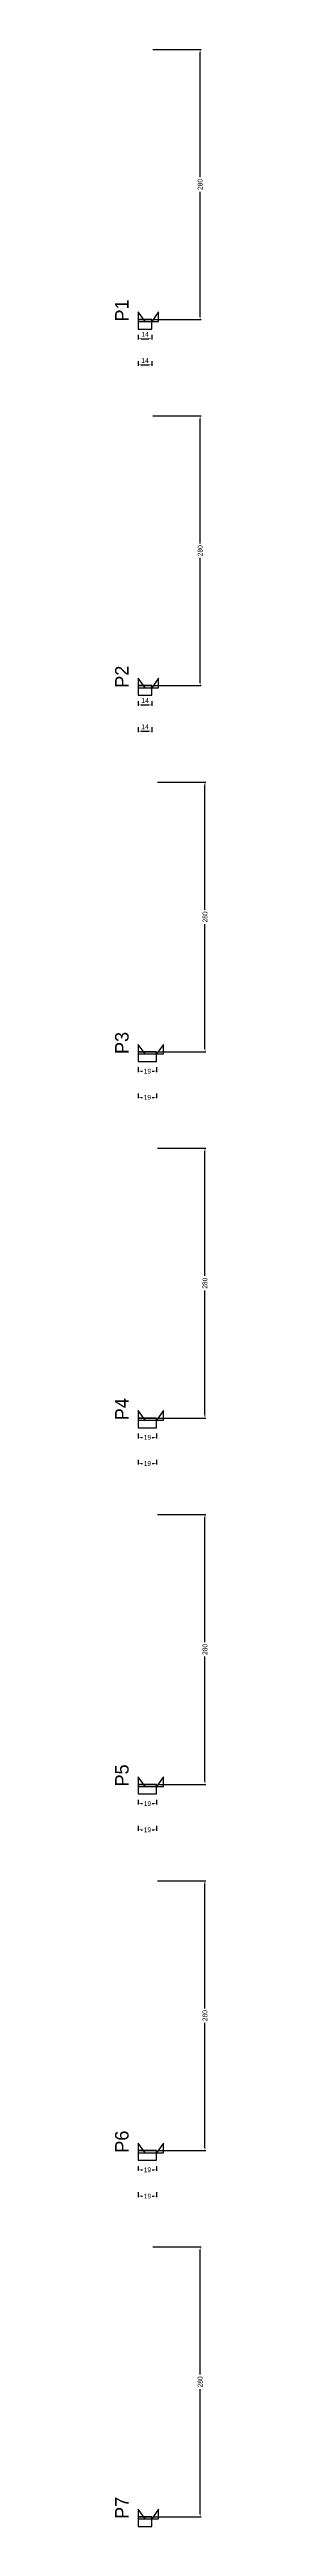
# Model space of a CAD drawing. Header units: centimetres. Extents: x -10500 to 4105, y -36866 to 295.
# Drawn here: x 3976 to 4072, y -2288 to 282 of the extents above; entities that cross this region are included whole.
import ezdxf

# ---------------------------------------------------------------- set-up
doc = ezdxf.new("R2010")
doc.units = ezdxf.units.CM
for name, color, linetype in [('NOMENCLATURA', 7, 'Continuous'), ('SARR_2.2x10', 60, 'Continuous'), ('SARR_2.2x7', 40, 'Continuous')]:
    doc.layers.add(name, color=color, linetype=linetype)
doc.dimstyles.new('PAINEL-NOVA', dxfattribs={"dimtxt": 5, "dimasz": 3, "dimexe": 1, "dimexo": 1, "dimgap": 1, "dimtad": 1, "dimcen": 2.5, "dimazin": 3, "dimtfac": 1, "dimtmove": 0, "dimatfit": 3})

# ---------------------------------------------------------------- blocks, each defined once
blk = doc.blocks.new('_CLOSEDFILLED')
at = {"color": 0, "linetype": 'BYBLOCK'}
blk.add_solid([(-1, 0.16), (0, 0), (-1, -0.16)], dxfattribs=at)
blk = doc.blocks.new('*D21')
for p, q in [((4000, -13.8), (4000, -18.8)), ((4003, -17.8), (4011, -17.8)), ((4014, -13.8), (4014, -18.8))]:
    blk.add_line(p, q)
at = {"layer": 'Defpoints'}
for p in [(4000, -12.8), (4000, -17.8), (4014, -12.8)]:
    blk.add_point(p, dxfattribs=at)
at = {"layer": 'SARR_2.2x10', "xscale": 3, "yscale": 3, "rotation": 180}
blk.add_blockref('_CLOSEDFILLED', (4000, -17.8), dxfattribs=at)
at = {"layer": 'SARR_2.2x10', "xscale": 3, "yscale": 3}
blk.add_blockref('_CLOSEDFILLED', (4014, -17.8), dxfattribs=at)
at = {"layer": 'SARR_2.2x10', "insert": (4007, -13.3), "char_height": 5, "attachment_point": 5}
blk.add_mtext('14', dxfattribs=at)
blk = doc.blocks.new('*D22')
for p, q in [((4015, 282.2), (4065, 282.2)), ((4064, 149.7), (4064, 279.2)), ((4064, 5.2), (4064, 134.7)), ((4015, 2.2), (4065, 2.2))]:
    blk.add_line(p, q)
at = {"layer": 'Defpoints'}
for p in [(4014, 282.2), (4014, 2.2), (4064, 2.2)]:
    blk.add_point(p, dxfattribs=at)
at = {"layer": 'SARR_2.2x10', "xscale": 3, "yscale": 3}
for p, rotation in [((4064, 282.2), 90), ((4064, 2.2), 270)]:
    blk.add_blockref('_CLOSEDFILLED', p, dxfattribs=dict(at, rotation=rotation))
at = {"layer": 'SARR_2.2x10', "insert": (4064, 142.2), "char_height": 5, "attachment_point": 5, "rotation": 90}
blk.add_mtext('280', dxfattribs=at)
blk = doc.blocks.new('*D23')
for p, q in [((4015, 282.2), (4065, 282.2)), ((4064, 149.7), (4064, 279.2)), ((4064, 5.2), (4064, 134.7)), ((4015, 2.2), (4065, 2.2))]:
    blk.add_line(p, q)
at = {"layer": 'Defpoints'}
for p in [(4014, 282.2), (4014, 2.2), (4064, 2.2)]:
    blk.add_point(p, dxfattribs=at)
at = {"layer": 'SARR_2.2x10', "xscale": 3, "yscale": 3}
for p, rotation in [((4064, 282.2), 90), ((4064, 2.2), 270)]:
    blk.add_blockref('_CLOSEDFILLED', p, dxfattribs=dict(at, rotation=rotation))
at = {"layer": 'SARR_2.2x10', "insert": (4064, 142.2), "char_height": 5, "attachment_point": 5, "rotation": 90}
blk.add_mtext('280', dxfattribs=at)
blk = doc.blocks.new('*D24')
for p, q in [((4015, 282.2), (4065, 282.2)), ((4064, 149.7), (4064, 279.2)), ((4064, 5.2), (4064, 134.7)), ((4015, 2.2), (4065, 2.2))]:
    blk.add_line(p, q)
at = {"layer": 'Defpoints'}
for p in [(4014, 282.2), (4014, 2.2), (4064, 2.2)]:
    blk.add_point(p, dxfattribs=at)
at = {"layer": 'SARR_2.2x10', "xscale": 3, "yscale": 3}
for p, rotation in [((4064, 282.2), 90), ((4064, 2.2), 270)]:
    blk.add_blockref('_CLOSEDFILLED', p, dxfattribs=dict(at, rotation=rotation))
at = {"layer": 'SARR_2.2x10', "insert": (4064, 142.2), "char_height": 5, "attachment_point": 5, "rotation": 90}
blk.add_mtext('280', dxfattribs=at)
blk = doc.blocks.new('*D25')
for p, q in [((4015, 282.2), (4065, 282.2)), ((4064, 149.7), (4064, 279.2)), ((4064, 5.2), (4064, 134.7)), ((4015, 2.2), (4065, 2.2))]:
    blk.add_line(p, q)
at = {"layer": 'Defpoints'}
for p in [(4014, 282.2), (4014, 2.2), (4064, 2.2)]:
    blk.add_point(p, dxfattribs=at)
at = {"layer": 'SARR_2.2x10', "xscale": 3, "yscale": 3}
for p, rotation in [((4064, 282.2), 90), ((4064, 2.2), 270)]:
    blk.add_blockref('_CLOSEDFILLED', p, dxfattribs=dict(at, rotation=rotation))
at = {"layer": 'SARR_2.2x10', "insert": (4064, 142.2), "char_height": 5, "attachment_point": 5, "rotation": 90}
blk.add_mtext('280', dxfattribs=at)
blk = doc.blocks.new('*D26')
for p, q in [((4000, -41), (4000, -46)), ((4003, -45), (4011, -45)), ((4014, -41), (4014, -46))]:
    blk.add_line(p, q)
at = {"layer": 'Defpoints'}
for p in [(4000, -40), (4000, -45), (4014, -40)]:
    blk.add_point(p, dxfattribs=at)
at = {"layer": 'SARR_2.2x10', "xscale": 3, "yscale": 3, "rotation": 180}
blk.add_blockref('_CLOSEDFILLED', (4000, -45), dxfattribs=at)
at = {"layer": 'SARR_2.2x10', "xscale": 3, "yscale": 3}
blk.add_blockref('_CLOSEDFILLED', (4014, -45), dxfattribs=at)
at = {"layer": 'SARR_2.2x10', "insert": (4007, -40.5), "char_height": 5, "attachment_point": 5}
blk.add_mtext('14', dxfattribs=at)
blk = doc.blocks.new('GRA-E')
at = {"layer": 'SARR_2.2x7'}
blk.add_lwpolyline([(0, 0), (7, 0), (0, 10)], close=True, dxfattribs=at)
blk = doc.blocks.new('GRA-D')
at = {"layer": 'SARR_2.2x7'}
blk.add_lwpolyline([(0, 0), (7, 0), (7, 10)], close=True, dxfattribs=at)
blk = doc.blocks.new('*D47')
for p, q in [((4000, -393.8), (4000, -398.8)), ((4003, -397.8), (4011, -397.8)), ((4014, -393.8), (4014, -398.8))]:
    blk.add_line(p, q)
at = {"layer": 'Defpoints'}
for p in [(4000, -392.8), (4000, -397.8), (4014, -392.8)]:
    blk.add_point(p, dxfattribs=at)
at = {"layer": 'SARR_2.2x10', "xscale": 3, "yscale": 3, "rotation": 180}
blk.add_blockref('_CLOSEDFILLED', (4000, -397.8), dxfattribs=at)
at = {"layer": 'SARR_2.2x10', "xscale": 3, "yscale": 3}
blk.add_blockref('_CLOSEDFILLED', (4014, -397.8), dxfattribs=at)
at = {"layer": 'SARR_2.2x10', "insert": (4007, -393.3), "char_height": 5, "attachment_point": 5}
blk.add_mtext('14', dxfattribs=at)
blk = doc.blocks.new('*D48')
for p, q in [((4015, -97.8), (4065, -97.8)), ((4064, -230.3), (4064, -100.8)), ((4064, -374.8), (4064, -245.3)), ((4015, -377.8), (4065, -377.8))]:
    blk.add_line(p, q)
at = {"layer": 'Defpoints'}
for p in [(4014, -97.8), (4014, -377.8), (4064, -377.8)]:
    blk.add_point(p, dxfattribs=at)
at = {"layer": 'SARR_2.2x10', "xscale": 3, "yscale": 3}
for p, rotation in [((4064, -97.8), 90), ((4064, -377.8), 270)]:
    blk.add_blockref('_CLOSEDFILLED', p, dxfattribs=dict(at, rotation=rotation))
at = {"layer": 'SARR_2.2x10', "insert": (4064, -237.8), "char_height": 5, "attachment_point": 5, "rotation": 90}
blk.add_mtext('280', dxfattribs=at)
blk = doc.blocks.new('*D49')
for p, q in [((4015, -97.8), (4065, -97.8)), ((4064, -230.3), (4064, -100.8)), ((4064, -374.8), (4064, -245.3)), ((4015, -377.8), (4065, -377.8))]:
    blk.add_line(p, q)
at = {"layer": 'Defpoints'}
for p in [(4014, -97.8), (4014, -377.8), (4064, -377.8)]:
    blk.add_point(p, dxfattribs=at)
at = {"layer": 'SARR_2.2x10', "xscale": 3, "yscale": 3}
for p, rotation in [((4064, -97.8), 90), ((4064, -377.8), 270)]:
    blk.add_blockref('_CLOSEDFILLED', p, dxfattribs=dict(at, rotation=rotation))
at = {"layer": 'SARR_2.2x10', "insert": (4064, -237.8), "char_height": 5, "attachment_point": 5, "rotation": 90}
blk.add_mtext('280', dxfattribs=at)
blk = doc.blocks.new('*D50')
for p, q in [((4015, -97.8), (4065, -97.8)), ((4064, -230.3), (4064, -100.8)), ((4064, -374.8), (4064, -245.3)), ((4015, -377.8), (4065, -377.8))]:
    blk.add_line(p, q)
at = {"layer": 'Defpoints'}
for p in [(4014, -97.8), (4014, -377.8), (4064, -377.8)]:
    blk.add_point(p, dxfattribs=at)
at = {"layer": 'SARR_2.2x10', "xscale": 3, "yscale": 3}
for p, rotation in [((4064, -97.8), 90), ((4064, -377.8), 270)]:
    blk.add_blockref('_CLOSEDFILLED', p, dxfattribs=dict(at, rotation=rotation))
at = {"layer": 'SARR_2.2x10', "insert": (4064, -237.8), "char_height": 5, "attachment_point": 5, "rotation": 90}
blk.add_mtext('280', dxfattribs=at)
blk = doc.blocks.new('*D51')
for p, q in [((4015, -97.8), (4065, -97.8)), ((4064, -230.3), (4064, -100.8)), ((4064, -374.8), (4064, -245.3)), ((4015, -377.8), (4065, -377.8))]:
    blk.add_line(p, q)
at = {"layer": 'Defpoints'}
for p in [(4014, -97.8), (4014, -377.8), (4064, -377.8)]:
    blk.add_point(p, dxfattribs=at)
at = {"layer": 'SARR_2.2x10', "xscale": 3, "yscale": 3}
for p, rotation in [((4064, -97.8), 90), ((4064, -377.8), 270)]:
    blk.add_blockref('_CLOSEDFILLED', p, dxfattribs=dict(at, rotation=rotation))
at = {"layer": 'SARR_2.2x10', "insert": (4064, -237.8), "char_height": 5, "attachment_point": 5, "rotation": 90}
blk.add_mtext('280', dxfattribs=at)
blk = doc.blocks.new('*D52')
for p, q in [((4000, -421), (4000, -426)), ((4003, -425), (4011, -425)), ((4014, -421), (4014, -426))]:
    blk.add_line(p, q)
at = {"layer": 'Defpoints'}
for p in [(4000, -420), (4000, -425), (4014, -420)]:
    blk.add_point(p, dxfattribs=at)
at = {"layer": 'SARR_2.2x10', "xscale": 3, "yscale": 3, "rotation": 180}
blk.add_blockref('_CLOSEDFILLED', (4000, -425), dxfattribs=at)
at = {"layer": 'SARR_2.2x10', "xscale": 3, "yscale": 3}
blk.add_blockref('_CLOSEDFILLED', (4014, -425), dxfattribs=at)
at = {"layer": 'SARR_2.2x10', "insert": (4007, -420.5), "char_height": 5, "attachment_point": 5}
blk.add_mtext('14', dxfattribs=at)
blk = doc.blocks.new('*D73')
for p, q in [((4000, -773.8), (4000, -778.8)), ((4003, -777.8), (4004.5, -777.8)), ((4014.5, -777.8), (4016, -777.8)), ((4019, -773.8), (4019, -778.8))]:
    blk.add_line(p, q)
at = {"layer": 'Defpoints'}
for p in [(4000, -772.8), (4000, -777.8), (4019, -772.8)]:
    blk.add_point(p, dxfattribs=at)
at = {"layer": 'SARR_2.2x10', "xscale": 3, "yscale": 3, "rotation": 180}
blk.add_blockref('_CLOSEDFILLED', (4000, -777.8), dxfattribs=at)
at = {"layer": 'SARR_2.2x10', "xscale": 3, "yscale": 3}
blk.add_blockref('_CLOSEDFILLED', (4019, -777.8), dxfattribs=at)
at = {"layer": 'SARR_2.2x10', "insert": (4009.5, -777.8), "char_height": 5, "attachment_point": 5}
blk.add_mtext('19', dxfattribs=at)
blk = doc.blocks.new('*D74')
for p, q in [((4020, -477.8), (4070, -477.8)), ((4069, -610.3), (4069, -480.8)), ((4069, -754.8), (4069, -625.3)), ((4020, -757.8), (4070, -757.8))]:
    blk.add_line(p, q)
at = {"layer": 'Defpoints'}
for p in [(4019, -477.8), (4019, -757.8), (4069, -757.8)]:
    blk.add_point(p, dxfattribs=at)
at = {"layer": 'SARR_2.2x10', "xscale": 3, "yscale": 3}
for p, rotation in [((4069, -477.8), 90), ((4069, -757.8), 270)]:
    blk.add_blockref('_CLOSEDFILLED', p, dxfattribs=dict(at, rotation=rotation))
at = {"layer": 'SARR_2.2x10', "insert": (4069, -617.8), "char_height": 5, "attachment_point": 5, "rotation": 90}
blk.add_mtext('280', dxfattribs=at)
blk = doc.blocks.new('*D75')
for p, q in [((4020, -477.8), (4070, -477.8)), ((4069, -610.3), (4069, -480.8)), ((4069, -754.8), (4069, -625.3)), ((4020, -757.8), (4070, -757.8))]:
    blk.add_line(p, q)
at = {"layer": 'Defpoints'}
for p in [(4019, -477.8), (4019, -757.8), (4069, -757.8)]:
    blk.add_point(p, dxfattribs=at)
at = {"layer": 'SARR_2.2x10', "xscale": 3, "yscale": 3}
for p, rotation in [((4069, -477.8), 90), ((4069, -757.8), 270)]:
    blk.add_blockref('_CLOSEDFILLED', p, dxfattribs=dict(at, rotation=rotation))
at = {"layer": 'SARR_2.2x10', "insert": (4069, -617.8), "char_height": 5, "attachment_point": 5, "rotation": 90}
blk.add_mtext('280', dxfattribs=at)
blk = doc.blocks.new('*D76')
for p, q in [((4020, -477.8), (4070, -477.8)), ((4069, -610.3), (4069, -480.8)), ((4069, -754.8), (4069, -625.3)), ((4020, -757.8), (4070, -757.8))]:
    blk.add_line(p, q)
at = {"layer": 'Defpoints'}
for p in [(4019, -477.8), (4019, -757.8), (4069, -757.8)]:
    blk.add_point(p, dxfattribs=at)
at = {"layer": 'SARR_2.2x10', "xscale": 3, "yscale": 3}
for p, rotation in [((4069, -477.8), 90), ((4069, -757.8), 270)]:
    blk.add_blockref('_CLOSEDFILLED', p, dxfattribs=dict(at, rotation=rotation))
at = {"layer": 'SARR_2.2x10', "insert": (4069, -617.8), "char_height": 5, "attachment_point": 5, "rotation": 90}
blk.add_mtext('280', dxfattribs=at)
blk = doc.blocks.new('*D77')
for p, q in [((4020, -477.8), (4070, -477.8)), ((4069, -610.3), (4069, -480.8)), ((4069, -754.8), (4069, -625.3)), ((4020, -757.8), (4070, -757.8))]:
    blk.add_line(p, q)
at = {"layer": 'Defpoints'}
for p in [(4019, -477.8), (4019, -757.8), (4069, -757.8)]:
    blk.add_point(p, dxfattribs=at)
at = {"layer": 'SARR_2.2x10', "xscale": 3, "yscale": 3}
for p, rotation in [((4069, -477.8), 90), ((4069, -757.8), 270)]:
    blk.add_blockref('_CLOSEDFILLED', p, dxfattribs=dict(at, rotation=rotation))
at = {"layer": 'SARR_2.2x10', "insert": (4069, -617.8), "char_height": 5, "attachment_point": 5, "rotation": 90}
blk.add_mtext('280', dxfattribs=at)
blk = doc.blocks.new('*D78')
for p, q in [((4000, -801), (4000, -806)), ((4003, -805), (4004.5, -805)), ((4014.5, -805), (4016, -805)), ((4019, -801), (4019, -806))]:
    blk.add_line(p, q)
at = {"layer": 'Defpoints'}
for p in [(4000, -800), (4000, -805), (4019, -800)]:
    blk.add_point(p, dxfattribs=at)
at = {"layer": 'SARR_2.2x10', "xscale": 3, "yscale": 3, "rotation": 180}
blk.add_blockref('_CLOSEDFILLED', (4000, -805), dxfattribs=at)
at = {"layer": 'SARR_2.2x10', "xscale": 3, "yscale": 3}
blk.add_blockref('_CLOSEDFILLED', (4019, -805), dxfattribs=at)
at = {"layer": 'SARR_2.2x10', "insert": (4009.5, -805), "char_height": 5, "attachment_point": 5}
blk.add_mtext('19', dxfattribs=at)
blk = doc.blocks.new('*D99')
for p, q in [((4000, -1153.8), (4000, -1158.8)), ((4019, -1153.8), (4019, -1158.8)), ((4003, -1157.8), (4004.5, -1157.8)), ((4014.5, -1157.8), (4016, -1157.8))]:
    blk.add_line(p, q)
at = {"layer": 'Defpoints'}
for p in [(4000, -1152.8), (4019, -1152.8), (4000, -1157.8)]:
    blk.add_point(p, dxfattribs=at)
at = {"layer": 'SARR_2.2x10', "xscale": 3, "yscale": 3, "rotation": 180}
blk.add_blockref('_CLOSEDFILLED', (4000, -1157.8), dxfattribs=at)
at = {"layer": 'SARR_2.2x10', "xscale": 3, "yscale": 3}
blk.add_blockref('_CLOSEDFILLED', (4019, -1157.8), dxfattribs=at)
at = {"layer": 'SARR_2.2x10', "insert": (4009.5, -1157.8), "char_height": 5, "attachment_point": 5}
blk.add_mtext('19', dxfattribs=at)
blk = doc.blocks.new('*D100')
for p, q in [((4020, -857.8), (4070, -857.8)), ((4069, -990.3), (4069, -860.8)), ((4069, -1134.8), (4069, -1005.3)), ((4020, -1137.8), (4070, -1137.8))]:
    blk.add_line(p, q)
at = {"layer": 'Defpoints'}
for p in [(4019, -857.8), (4019, -1137.8), (4069, -1137.8)]:
    blk.add_point(p, dxfattribs=at)
at = {"layer": 'SARR_2.2x10', "xscale": 3, "yscale": 3}
for p, rotation in [((4069, -857.8), 90), ((4069, -1137.8), 270)]:
    blk.add_blockref('_CLOSEDFILLED', p, dxfattribs=dict(at, rotation=rotation))
at = {"layer": 'SARR_2.2x10', "insert": (4069, -997.8), "char_height": 5, "attachment_point": 5, "rotation": 90}
blk.add_mtext('280', dxfattribs=at)
blk = doc.blocks.new('*D101')
for p, q in [((4020, -857.8), (4070, -857.8)), ((4069, -990.3), (4069, -860.8)), ((4069, -1134.8), (4069, -1005.3)), ((4020, -1137.8), (4070, -1137.8))]:
    blk.add_line(p, q)
at = {"layer": 'Defpoints'}
for p in [(4019, -857.8), (4019, -1137.8), (4069, -1137.8)]:
    blk.add_point(p, dxfattribs=at)
at = {"layer": 'SARR_2.2x10', "xscale": 3, "yscale": 3}
for p, rotation in [((4069, -857.8), 90), ((4069, -1137.8), 270)]:
    blk.add_blockref('_CLOSEDFILLED', p, dxfattribs=dict(at, rotation=rotation))
at = {"layer": 'SARR_2.2x10', "insert": (4069, -997.8), "char_height": 5, "attachment_point": 5, "rotation": 90}
blk.add_mtext('280', dxfattribs=at)
blk = doc.blocks.new('*D102')
for p, q in [((4020, -857.8), (4070, -857.8)), ((4069, -990.3), (4069, -860.8)), ((4069, -1134.8), (4069, -1005.3)), ((4020, -1137.8), (4070, -1137.8))]:
    blk.add_line(p, q)
at = {"layer": 'Defpoints'}
for p in [(4019, -857.8), (4019, -1137.8), (4069, -1137.8)]:
    blk.add_point(p, dxfattribs=at)
at = {"layer": 'SARR_2.2x10', "xscale": 3, "yscale": 3}
for p, rotation in [((4069, -857.8), 90), ((4069, -1137.8), 270)]:
    blk.add_blockref('_CLOSEDFILLED', p, dxfattribs=dict(at, rotation=rotation))
at = {"layer": 'SARR_2.2x10', "insert": (4069, -997.8), "char_height": 5, "attachment_point": 5, "rotation": 90}
blk.add_mtext('280', dxfattribs=at)
blk = doc.blocks.new('*D103')
for p, q in [((4020, -857.8), (4070, -857.8)), ((4069, -990.3), (4069, -860.8)), ((4069, -1134.8), (4069, -1005.3)), ((4020, -1137.8), (4070, -1137.8))]:
    blk.add_line(p, q)
at = {"layer": 'Defpoints'}
for p in [(4019, -857.8), (4019, -1137.8), (4069, -1137.8)]:
    blk.add_point(p, dxfattribs=at)
at = {"layer": 'SARR_2.2x10', "xscale": 3, "yscale": 3}
for p, rotation in [((4069, -857.8), 90), ((4069, -1137.8), 270)]:
    blk.add_blockref('_CLOSEDFILLED', p, dxfattribs=dict(at, rotation=rotation))
at = {"layer": 'SARR_2.2x10', "insert": (4069, -997.8), "char_height": 5, "attachment_point": 5, "rotation": 90}
blk.add_mtext('280', dxfattribs=at)
blk = doc.blocks.new('*D104')
for p, q in [((4000, -1181), (4000, -1186)), ((4019, -1181), (4019, -1186)), ((4003, -1185), (4004.5, -1185)), ((4014.5, -1185), (4016, -1185))]:
    blk.add_line(p, q)
at = {"layer": 'Defpoints'}
for p in [(4000, -1180), (4019, -1180), (4000, -1185)]:
    blk.add_point(p, dxfattribs=at)
at = {"layer": 'SARR_2.2x10', "xscale": 3, "yscale": 3, "rotation": 180}
blk.add_blockref('_CLOSEDFILLED', (4000, -1185), dxfattribs=at)
at = {"layer": 'SARR_2.2x10', "xscale": 3, "yscale": 3}
blk.add_blockref('_CLOSEDFILLED', (4019, -1185), dxfattribs=at)
at = {"layer": 'SARR_2.2x10', "insert": (4009.5, -1185), "char_height": 5, "attachment_point": 5}
blk.add_mtext('19', dxfattribs=at)
blk = doc.blocks.new('*D125')
for p, q in [((4000, -1533.8), (4000, -1538.8)), ((4003, -1537.8), (4004.5, -1537.8)), ((4014.5, -1537.8), (4016, -1537.8)), ((4019, -1533.8), (4019, -1538.8))]:
    blk.add_line(p, q)
at = {"layer": 'Defpoints'}
for p in [(4000, -1532.8), (4000, -1537.8), (4019, -1532.8)]:
    blk.add_point(p, dxfattribs=at)
at = {"layer": 'SARR_2.2x10', "xscale": 3, "yscale": 3, "rotation": 180}
blk.add_blockref('_CLOSEDFILLED', (4000, -1537.8), dxfattribs=at)
at = {"layer": 'SARR_2.2x10', "xscale": 3, "yscale": 3}
blk.add_blockref('_CLOSEDFILLED', (4019, -1537.8), dxfattribs=at)
at = {"layer": 'SARR_2.2x10', "insert": (4009.5, -1537.8), "char_height": 5, "attachment_point": 5}
blk.add_mtext('19', dxfattribs=at)
blk = doc.blocks.new('*D126')
for p, q in [((4020, -1237.8), (4070, -1237.8)), ((4069, -1370.3), (4069, -1240.8)), ((4069, -1514.8), (4069, -1385.3)), ((4020, -1517.8), (4070, -1517.8))]:
    blk.add_line(p, q)
at = {"layer": 'Defpoints'}
for p in [(4019, -1237.8), (4019, -1517.8), (4069, -1517.8)]:
    blk.add_point(p, dxfattribs=at)
at = {"layer": 'SARR_2.2x10', "xscale": 3, "yscale": 3}
for p, rotation in [((4069, -1237.8), 90), ((4069, -1517.8), 270)]:
    blk.add_blockref('_CLOSEDFILLED', p, dxfattribs=dict(at, rotation=rotation))
at = {"layer": 'SARR_2.2x10', "insert": (4069, -1377.8), "char_height": 5, "attachment_point": 5, "rotation": 90}
blk.add_mtext('280', dxfattribs=at)
blk = doc.blocks.new('*D127')
for p, q in [((4020, -1237.8), (4070, -1237.8)), ((4069, -1370.3), (4069, -1240.8)), ((4069, -1514.8), (4069, -1385.3)), ((4020, -1517.8), (4070, -1517.8))]:
    blk.add_line(p, q)
at = {"layer": 'Defpoints'}
for p in [(4019, -1237.8), (4019, -1517.8), (4069, -1517.8)]:
    blk.add_point(p, dxfattribs=at)
at = {"layer": 'SARR_2.2x10', "xscale": 3, "yscale": 3}
for p, rotation in [((4069, -1237.8), 90), ((4069, -1517.8), 270)]:
    blk.add_blockref('_CLOSEDFILLED', p, dxfattribs=dict(at, rotation=rotation))
at = {"layer": 'SARR_2.2x10', "insert": (4069, -1377.8), "char_height": 5, "attachment_point": 5, "rotation": 90}
blk.add_mtext('280', dxfattribs=at)
blk = doc.blocks.new('*D128')
for p, q in [((4020, -1237.8), (4070, -1237.8)), ((4069, -1370.3), (4069, -1240.8)), ((4069, -1514.8), (4069, -1385.3)), ((4020, -1517.8), (4070, -1517.8))]:
    blk.add_line(p, q)
at = {"layer": 'Defpoints'}
for p in [(4019, -1237.8), (4019, -1517.8), (4069, -1517.8)]:
    blk.add_point(p, dxfattribs=at)
at = {"layer": 'SARR_2.2x10', "xscale": 3, "yscale": 3}
for p, rotation in [((4069, -1237.8), 90), ((4069, -1517.8), 270)]:
    blk.add_blockref('_CLOSEDFILLED', p, dxfattribs=dict(at, rotation=rotation))
at = {"layer": 'SARR_2.2x10', "insert": (4069, -1377.8), "char_height": 5, "attachment_point": 5, "rotation": 90}
blk.add_mtext('280', dxfattribs=at)
blk = doc.blocks.new('*D129')
for p, q in [((4020, -1237.8), (4070, -1237.8)), ((4069, -1370.3), (4069, -1240.8)), ((4069, -1514.8), (4069, -1385.3)), ((4020, -1517.8), (4070, -1517.8))]:
    blk.add_line(p, q)
at = {"layer": 'Defpoints'}
for p in [(4019, -1237.8), (4019, -1517.8), (4069, -1517.8)]:
    blk.add_point(p, dxfattribs=at)
at = {"layer": 'SARR_2.2x10', "xscale": 3, "yscale": 3}
for p, rotation in [((4069, -1237.8), 90), ((4069, -1517.8), 270)]:
    blk.add_blockref('_CLOSEDFILLED', p, dxfattribs=dict(at, rotation=rotation))
at = {"layer": 'SARR_2.2x10', "insert": (4069, -1377.8), "char_height": 5, "attachment_point": 5, "rotation": 90}
blk.add_mtext('280', dxfattribs=at)
blk = doc.blocks.new('*D130')
for p, q in [((4000, -1561), (4000, -1566)), ((4003, -1565), (4004.5, -1565)), ((4014.5, -1565), (4016, -1565)), ((4019, -1561), (4019, -1566))]:
    blk.add_line(p, q)
at = {"layer": 'Defpoints'}
for p in [(4000, -1560), (4000, -1565), (4019, -1560)]:
    blk.add_point(p, dxfattribs=at)
at = {"layer": 'SARR_2.2x10', "xscale": 3, "yscale": 3, "rotation": 180}
blk.add_blockref('_CLOSEDFILLED', (4000, -1565), dxfattribs=at)
at = {"layer": 'SARR_2.2x10', "xscale": 3, "yscale": 3}
blk.add_blockref('_CLOSEDFILLED', (4019, -1565), dxfattribs=at)
at = {"layer": 'SARR_2.2x10', "insert": (4009.5, -1565), "char_height": 5, "attachment_point": 5}
blk.add_mtext('19', dxfattribs=at)
blk = doc.blocks.new('*D151')
for p, q in [((4000, -1913.8), (4000, -1918.8)), ((4003, -1917.8), (4004.5, -1917.8)), ((4014.5, -1917.8), (4016, -1917.8)), ((4019, -1913.8), (4019, -1918.8))]:
    blk.add_line(p, q)
at = {"layer": 'Defpoints'}
for p in [(4000, -1912.8), (4000, -1917.8), (4019, -1912.8)]:
    blk.add_point(p, dxfattribs=at)
at = {"layer": 'SARR_2.2x10', "xscale": 3, "yscale": 3, "rotation": 180}
blk.add_blockref('_CLOSEDFILLED', (4000, -1917.8), dxfattribs=at)
at = {"layer": 'SARR_2.2x10', "xscale": 3, "yscale": 3}
blk.add_blockref('_CLOSEDFILLED', (4019, -1917.8), dxfattribs=at)
at = {"layer": 'SARR_2.2x10', "insert": (4009.5, -1917.8), "char_height": 5, "attachment_point": 5}
blk.add_mtext('19', dxfattribs=at)
blk = doc.blocks.new('*D152')
for p, q in [((4020, -1617.8), (4070, -1617.8)), ((4069, -1750.3), (4069, -1620.8)), ((4069, -1894.8), (4069, -1765.3)), ((4020, -1897.8), (4070, -1897.8))]:
    blk.add_line(p, q)
at = {"layer": 'Defpoints'}
for p in [(4019, -1617.8), (4019, -1897.8), (4069, -1897.8)]:
    blk.add_point(p, dxfattribs=at)
at = {"layer": 'SARR_2.2x10', "xscale": 3, "yscale": 3}
for p, rotation in [((4069, -1617.8), 90), ((4069, -1897.8), 270)]:
    blk.add_blockref('_CLOSEDFILLED', p, dxfattribs=dict(at, rotation=rotation))
at = {"layer": 'SARR_2.2x10', "insert": (4069, -1757.8), "char_height": 5, "attachment_point": 5, "rotation": 90}
blk.add_mtext('280', dxfattribs=at)
blk = doc.blocks.new('*D153')
for p, q in [((4020, -1617.8), (4070, -1617.8)), ((4069, -1750.3), (4069, -1620.8)), ((4069, -1894.8), (4069, -1765.3)), ((4020, -1897.8), (4070, -1897.8))]:
    blk.add_line(p, q)
at = {"layer": 'Defpoints'}
for p in [(4019, -1617.8), (4019, -1897.8), (4069, -1897.8)]:
    blk.add_point(p, dxfattribs=at)
at = {"layer": 'SARR_2.2x10', "xscale": 3, "yscale": 3}
for p, rotation in [((4069, -1617.8), 90), ((4069, -1897.8), 270)]:
    blk.add_blockref('_CLOSEDFILLED', p, dxfattribs=dict(at, rotation=rotation))
at = {"layer": 'SARR_2.2x10', "insert": (4069, -1757.8), "char_height": 5, "attachment_point": 5, "rotation": 90}
blk.add_mtext('280', dxfattribs=at)
blk = doc.blocks.new('*D154')
for p, q in [((4020, -1617.8), (4070, -1617.8)), ((4069, -1750.3), (4069, -1620.8)), ((4069, -1894.8), (4069, -1765.3)), ((4020, -1897.8), (4070, -1897.8))]:
    blk.add_line(p, q)
at = {"layer": 'Defpoints'}
for p in [(4019, -1617.8), (4019, -1897.8), (4069, -1897.8)]:
    blk.add_point(p, dxfattribs=at)
at = {"layer": 'SARR_2.2x10', "xscale": 3, "yscale": 3}
for p, rotation in [((4069, -1617.8), 90), ((4069, -1897.8), 270)]:
    blk.add_blockref('_CLOSEDFILLED', p, dxfattribs=dict(at, rotation=rotation))
at = {"layer": 'SARR_2.2x10', "insert": (4069, -1757.8), "char_height": 5, "attachment_point": 5, "rotation": 90}
blk.add_mtext('280', dxfattribs=at)
blk = doc.blocks.new('*D155')
for p, q in [((4020, -1617.8), (4070, -1617.8)), ((4069, -1750.3), (4069, -1620.8)), ((4069, -1894.8), (4069, -1765.3)), ((4020, -1897.8), (4070, -1897.8))]:
    blk.add_line(p, q)
at = {"layer": 'Defpoints'}
for p in [(4019, -1617.8), (4019, -1897.8), (4069, -1897.8)]:
    blk.add_point(p, dxfattribs=at)
at = {"layer": 'SARR_2.2x10', "xscale": 3, "yscale": 3}
for p, rotation in [((4069, -1617.8), 90), ((4069, -1897.8), 270)]:
    blk.add_blockref('_CLOSEDFILLED', p, dxfattribs=dict(at, rotation=rotation))
at = {"layer": 'SARR_2.2x10', "insert": (4069, -1757.8), "char_height": 5, "attachment_point": 5, "rotation": 90}
blk.add_mtext('280', dxfattribs=at)
blk = doc.blocks.new('*D156')
for p, q in [((4000, -1941), (4000, -1946)), ((4003, -1945), (4004.5, -1945)), ((4014.5, -1945), (4016, -1945)), ((4019, -1941), (4019, -1946))]:
    blk.add_line(p, q)
at = {"layer": 'Defpoints'}
for p in [(4000, -1940), (4000, -1945), (4019, -1940)]:
    blk.add_point(p, dxfattribs=at)
at = {"layer": 'SARR_2.2x10', "xscale": 3, "yscale": 3, "rotation": 180}
blk.add_blockref('_CLOSEDFILLED', (4000, -1945), dxfattribs=at)
at = {"layer": 'SARR_2.2x10', "xscale": 3, "yscale": 3}
blk.add_blockref('_CLOSEDFILLED', (4019, -1945), dxfattribs=at)
at = {"layer": 'SARR_2.2x10', "insert": (4009.5, -1945), "char_height": 5, "attachment_point": 5}
blk.add_mtext('19', dxfattribs=at)
blk = doc.blocks.new('*D178')
for p, q in [((4015, -1997.8), (4065, -1997.8)), ((4064, -2130.3), (4064, -2000.8)), ((4064, -2274.8), (4064, -2145.3)), ((4015, -2277.8), (4065, -2277.8))]:
    blk.add_line(p, q)
at = {"layer": 'Defpoints'}
for p in [(4014, -1997.8), (4014, -2277.8), (4064, -2277.8)]:
    blk.add_point(p, dxfattribs=at)
at = {"layer": 'SARR_2.2x10', "xscale": 3, "yscale": 3}
for p, rotation in [((4064, -1997.8), 90), ((4064, -2277.8), 270)]:
    blk.add_blockref('_CLOSEDFILLED', p, dxfattribs=dict(at, rotation=rotation))
at = {"layer": 'SARR_2.2x10', "insert": (4064, -2137.8), "char_height": 5, "attachment_point": 5, "rotation": 90}
blk.add_mtext('280', dxfattribs=at)
blk = doc.blocks.new('*D179')
for p, q in [((4015, -1997.8), (4065, -1997.8)), ((4064, -2130.3), (4064, -2000.8)), ((4064, -2274.8), (4064, -2145.3)), ((4015, -2277.8), (4065, -2277.8))]:
    blk.add_line(p, q)
at = {"layer": 'Defpoints'}
for p in [(4014, -1997.8), (4014, -2277.8), (4064, -2277.8)]:
    blk.add_point(p, dxfattribs=at)
at = {"layer": 'SARR_2.2x10', "xscale": 3, "yscale": 3}
for p, rotation in [((4064, -1997.8), 90), ((4064, -2277.8), 270)]:
    blk.add_blockref('_CLOSEDFILLED', p, dxfattribs=dict(at, rotation=rotation))
at = {"layer": 'SARR_2.2x10', "insert": (4064, -2137.8), "char_height": 5, "attachment_point": 5, "rotation": 90}
blk.add_mtext('280', dxfattribs=at)
blk = doc.blocks.new('*D180')
for p, q in [((4015, -1997.8), (4065, -1997.8)), ((4064, -2130.3), (4064, -2000.8)), ((4064, -2274.8), (4064, -2145.3)), ((4015, -2277.8), (4065, -2277.8))]:
    blk.add_line(p, q)
at = {"layer": 'Defpoints'}
for p in [(4014, -1997.8), (4014, -2277.8), (4064, -2277.8)]:
    blk.add_point(p, dxfattribs=at)
at = {"layer": 'SARR_2.2x10', "xscale": 3, "yscale": 3}
for p, rotation in [((4064, -1997.8), 90), ((4064, -2277.8), 270)]:
    blk.add_blockref('_CLOSEDFILLED', p, dxfattribs=dict(at, rotation=rotation))
at = {"layer": 'SARR_2.2x10', "insert": (4064, -2137.8), "char_height": 5, "attachment_point": 5, "rotation": 90}
blk.add_mtext('280', dxfattribs=at)
blk = doc.blocks.new('*D181')
for p, q in [((4015, -1997.8), (4065, -1997.8)), ((4064, -2130.3), (4064, -2000.8)), ((4064, -2274.8), (4064, -2145.3)), ((4015, -2277.8), (4065, -2277.8))]:
    blk.add_line(p, q)
at = {"layer": 'Defpoints'}
for p in [(4014, -1997.8), (4014, -2277.8), (4064, -2277.8)]:
    blk.add_point(p, dxfattribs=at)
at = {"layer": 'SARR_2.2x10', "xscale": 3, "yscale": 3}
for p, rotation in [((4064, -1997.8), 90), ((4064, -2277.8), 270)]:
    blk.add_blockref('_CLOSEDFILLED', p, dxfattribs=dict(at, rotation=rotation))
at = {"layer": 'SARR_2.2x10', "insert": (4064, -2137.8), "char_height": 5, "attachment_point": 5, "rotation": 90}
blk.add_mtext('280', dxfattribs=at)

msp = doc.modelspace()

# ---------------------------------------------------------------- linework, layer by layer
at = {"layer": 'SARR_2.2x10'}
for p, q in [((4014, 2.2), (4000, 2.2)), ((4000, 2.2), (4000, -7.8)), ((4014, -7.8), (4014, 2.2)), ((4000, -7.8), (4014, -7.8)), ((4014, -377.8), (4000, -377.8)), ((4000, -377.8), (4000, -387.8)), ((4014, -387.8), (4014, -377.8)), ((4000, -387.8), (4014, -387.8)), ((4019, -757.8), (4000, -757.8)), ((4000, -757.8), (4000, -767.8)), ((4000, -767.8), (4019, -767.8)), ((4019, -767.8), (4019, -757.8)), ((4019, -1137.8), (4000, -1137.8)), ((4000, -1137.8), (4000, -1147.8)), ((4000, -1147.8), (4019, -1147.8)), ((4019, -1147.8), (4019, -1137.8)), ((4019, -1517.8), (4000, -1517.8)), ((4000, -1517.8), (4000, -1527.8)), ((4000, -1527.8), (4019, -1527.8)), ((4019, -1527.8), (4019, -1517.8)), ((4019, -1897.8), (4000, -1897.8)), ((4000, -1897.8), (4000, -1907.8)), ((4019, -1907.8), (4019, -1897.8)), ((4000, -1907.8), (4019, -1907.8)), ((4014, -2277.8), (4000, -2277.8)), ((4000, -2277.8), (4000, -2287.8)), ((4014, -2287.8), (4014, -2277.8)), ((4000, -2287.8), (4014, -2287.8))]:
    msp.add_line(p, q, dxfattribs=at)
at = {"layer": 'SARR_2.2x7'}
for p, q in [((4014, 2.2), (4000, 2.2)), ((4000, 2.2), (4000, 0)), ((4000, 2.2), (4007, 2.2)), ((4000, 2.2), (4007, 2.2)), ((4000, 2.2), (4007, 2.2)), ((4000, 2.2), (4007, 2.2)), ((4000, 0), (4014, 0)), ((4007, 2.2), (4014, 2.2)), ((4007, 2.2), (4014, 2.2)), ((4007, 2.2), (4014, 2.2)), ((4007, 2.2), (4014, 2.2)), ((4014, 0), (4014, 2.2)), ((4014, -377.8), (4000, -377.8)), ((4000, -377.8), (4000, -380)), ((4000, -377.8), (4007, -377.8)), ((4000, -377.8), (4007, -377.8)), ((4000, -377.8), (4007, -377.8)), ((4000, -377.8), (4007, -377.8)), ((4000, -380), (4014, -380)), ((4007, -377.8), (4014, -377.8)), ((4007, -377.8), (4014, -377.8)), ((4007, -377.8), (4014, -377.8)), ((4007, -377.8), (4014, -377.8)), ((4014, -380), (4014, -377.8)), ((4019, -757.8), (4000, -757.8)), ((4000, -757.8), (4000, -760)), ((4000, -757.8), (4007, -757.8)), ((4000, -757.8), (4007, -757.8)), ((4000, -757.8), (4007, -757.8)), ((4000, -757.8), (4007, -757.8)), ((4000, -760), (4019, -760)), ((4007, -757.8), (4019, -757.8)), ((4007, -757.8), (4019, -757.8)), ((4007, -757.8), (4019, -757.8)), ((4007, -757.8), (4019, -757.8)), ((4019, -760), (4019, -757.8)), ((4019, -1137.8), (4000, -1137.8)), ((4000, -1137.8), (4000, -1140)), ((4000, -1137.8), (4007, -1137.8)), ((4000, -1137.8), (4007, -1137.8)), ((4000, -1137.8), (4007, -1137.8)), ((4000, -1137.8), (4007, -1137.8)), ((4000, -1140), (4019, -1140)), ((4007, -1137.8), (4019, -1137.8)), ((4007, -1137.8), (4019, -1137.8)), ((4007, -1137.8), (4019, -1137.8)), ((4007, -1137.8), (4019, -1137.8)), ((4019, -1140), (4019, -1137.8)), ((4019, -1517.8), (4000, -1517.8)), ((4000, -1517.8), (4000, -1520)), ((4000, -1517.8), (4007, -1517.8)), ((4000, -1517.8), (4007, -1517.8)), ((4000, -1517.8), (4007, -1517.8)), ((4000, -1517.8), (4007, -1517.8)), ((4000, -1520), (4019, -1520)), ((4007, -1517.8), (4019, -1517.8)), ((4007, -1517.8), (4019, -1517.8)), ((4007, -1517.8), (4019, -1517.8)), ((4007, -1517.8), (4019, -1517.8)), ((4019, -1520), (4019, -1517.8)), ((4019, -1897.8), (4000, -1897.8)), ((4000, -1897.8), (4000, -1900)), ((4000, -1897.8), (4007, -1897.8)), ((4000, -1897.8), (4007, -1897.8)), ((4000, -1897.8), (4007, -1897.8)), ((4000, -1897.8), (4007, -1897.8)), ((4000, -1900), (4019, -1900)), ((4007, -1897.8), (4019, -1897.8)), ((4007, -1897.8), (4019, -1897.8)), ((4007, -1897.8), (4019, -1897.8)), ((4007, -1897.8), (4019, -1897.8)), ((4019, -1900), (4019, -1897.8)), ((4014, -2277.8), (4000, -2277.8)), ((4000, -2277.8), (4000, -2280)), ((4000, -2277.8), (4007, -2277.8)), ((4000, -2277.8), (4007, -2277.8)), ((4000, -2277.8), (4007, -2277.8)), ((4000, -2277.8), (4007, -2277.8)), ((4000, -2280), (4014, -2280)), ((4007, -2277.8), (4014, -2277.8)), ((4007, -2277.8), (4014, -2277.8)), ((4007, -2277.8), (4014, -2277.8)), ((4007, -2277.8), (4014, -2277.8)), ((4014, -2280), (4014, -2277.8))]:
    msp.add_line(p, q, dxfattribs=at)

# ---------------------------------------------------------------- block references
for name, p in [('GRA-E', (4000, 0)), ('GRA-D', (4014, 0)), ('GRA-E', (4000, -380)), ('GRA-D', (4014, -380)), ('GRA-E', (4000, -760)), ('GRA-D', (4019, -760)), ('GRA-E', (4000, -1140)), ('GRA-D', (4019, -1140)), ('GRA-E', (4000, -1520)), ('GRA-D', (4019, -1520)), ('GRA-E', (4000, -1900)), ('GRA-D', (4019, -1900)), ('GRA-E', (4000, -2280)), ('GRA-D', (4014, -2280))]:
    msp.add_blockref(name, p, dxfattribs=at)

# ---------------------------------------------------------------- texts
at = {"layer": 'NOMENCLATURA'}
for s, p in [('P1', (3990, 0)), ('P2', (3990, -380)), ('P3', (3990, -760)), ('P4', (3990, -1140)), ('P5', (3990, -1520)), ('P6', (3990, -1900)), ('P7', (3990, -2280))]:
    msp.add_text(s, height=14, rotation=90, dxfattribs=at).set_placement(p)

# ---------------------------------------------------------------- dimensions: what is measured, and where the dimension line sits
at = {"layer": 'SARR_2.2x10'}
for base, p1, p2, picture, middle in [((4064, 2.2), (4014, 2.2), (4014, 282.2), '*D22', (4064, 142.2)), ((4064, 2.2), (4014, 2.2), (4014, 282.2), '*D23', (4064, 142.2)), ((4064, 2.2), (4014, 2.2), (4014, 282.2), '*D24', (4064, 142.2)), ((4064, 2.2), (4014, 2.2), (4014, 282.2), '*D25', (4064, 142.2)), ((4064, -377.8), (4014, -377.8), (4014, -97.8), '*D48', (4064, -237.8)), ((4064, -377.8), (4014, -377.8), (4014, -97.8), '*D49', (4064, -237.8)), ((4064, -377.8), (4014, -377.8), (4014, -97.8), '*D50', (4064, -237.8)), ((4064, -377.8), (4014, -377.8), (4014, -97.8), '*D51', (4064, -237.8)), ((4069, -757.8), (4019, -757.8), (4019, -477.8), '*D74', (4069, -617.8)), ((4069, -757.8), (4019, -757.8), (4019, -477.8), '*D75', (4069, -617.8)), ((4069, -757.8), (4019, -757.8), (4019, -477.8), '*D76', (4069, -617.8)), ((4069, -757.8), (4019, -757.8), (4019, -477.8), '*D77', (4069, -617.8)), ((4069, -1137.8), (4019, -1137.8), (4019, -857.8), '*D100', (4069, -997.8)), ((4069, -1137.8), (4019, -1137.8), (4019, -857.8), '*D101', (4069, -997.8)), ((4069, -1137.8), (4019, -1137.8), (4019, -857.8), '*D102', (4069, -997.8)), ((4069, -1137.8), (4019, -1137.8), (4019, -857.8), '*D103', (4069, -997.8)), ((4069, -1517.8), (4019, -1517.8), (4019, -1237.8), '*D126', (4069, -1377.8)), ((4069, -1517.8), (4019, -1517.8), (4019, -1237.8), '*D127', (4069, -1377.8)), ((4069, -1517.8), (4019, -1517.8), (4019, -1237.8), '*D128', (4069, -1377.8)), ((4069, -1517.8), (4019, -1517.8), (4019, -1237.8), '*D129', (4069, -1377.8)), ((4069, -1897.8), (4019, -1897.8), (4019, -1617.8), '*D152', (4069, -1757.8)), ((4069, -1897.8), (4019, -1897.8), (4019, -1617.8), '*D153', (4069, -1757.8)), ((4069, -1897.8), (4019, -1897.8), (4019, -1617.8), '*D154', (4069, -1757.8)), ((4069, -1897.8), (4019, -1897.8), (4019, -1617.8), '*D155', (4069, -1757.8)), ((4064, -2277.8), (4014, -2277.8), (4014, -1997.8), '*D178', (4064, -2137.8)), ((4064, -2277.8), (4014, -2277.8), (4014, -1997.8), '*D179', (4064, -2137.8)), ((4064, -2277.8), (4014, -2277.8), (4014, -1997.8), '*D180', (4064, -2137.8)), ((4064, -2277.8), (4014, -2277.8), (4014, -1997.8), '*D181', (4064, -2137.8))]:
    dim = msp.add_linear_dim(base=base, p1=p1, p2=p2, angle=90, dimstyle='PAINEL-NOVA', dxfattribs=at)
    dim.commit()
    dim.dimension.update_dxf_attribs({"geometry": picture, "text_midpoint": middle})
for base, p1, p2, picture, middle in [((4000, -17.8), (4000, -12.8), (4014, -12.8), '*D21', (4007, -13.3)), ((4000, -45), (4000, -40), (4014, -40), '*D26', (4007, -40.5)), ((4000, -397.8), (4000, -392.8), (4014, -392.8), '*D47', (4007, -393.3)), ((4000, -425), (4000, -420), (4014, -420), '*D52', (4007, -420.5)), ((4000, -777.8), (4000, -772.8), (4019, -772.8), '*D73', (4009.5, -777.8)), ((4000, -805), (4000, -800), (4019, -800), '*D78', (4009.5, -805)), ((4000, -1157.8), (4000, -1152.8), (4019, -1152.8), '*D99', (4009.5, -1157.8)), ((4000, -1185), (4000, -1180), (4019, -1180), '*D104', (4009.5, -1185)), ((4000, -1537.8), (4000, -1532.8), (4019, -1532.8), '*D125', (4009.5, -1537.8)), ((4000, -1565), (4000, -1560), (4019, -1560), '*D130', (4009.5, -1565)), ((4000, -1917.8), (4000, -1912.8), (4019, -1912.8), '*D151', (4009.5, -1917.8)), ((4000, -1945), (4000, -1940), (4019, -1940), '*D156', (4009.5, -1945))]:
    dim = msp.add_linear_dim(base=base, p1=p1, p2=p2, dimstyle='PAINEL-NOVA', dxfattribs=at)
    dim.commit()
    dim.dimension.update_dxf_attribs({"geometry": picture, "text_midpoint": middle})

doc.saveas('drawing.dxf')
